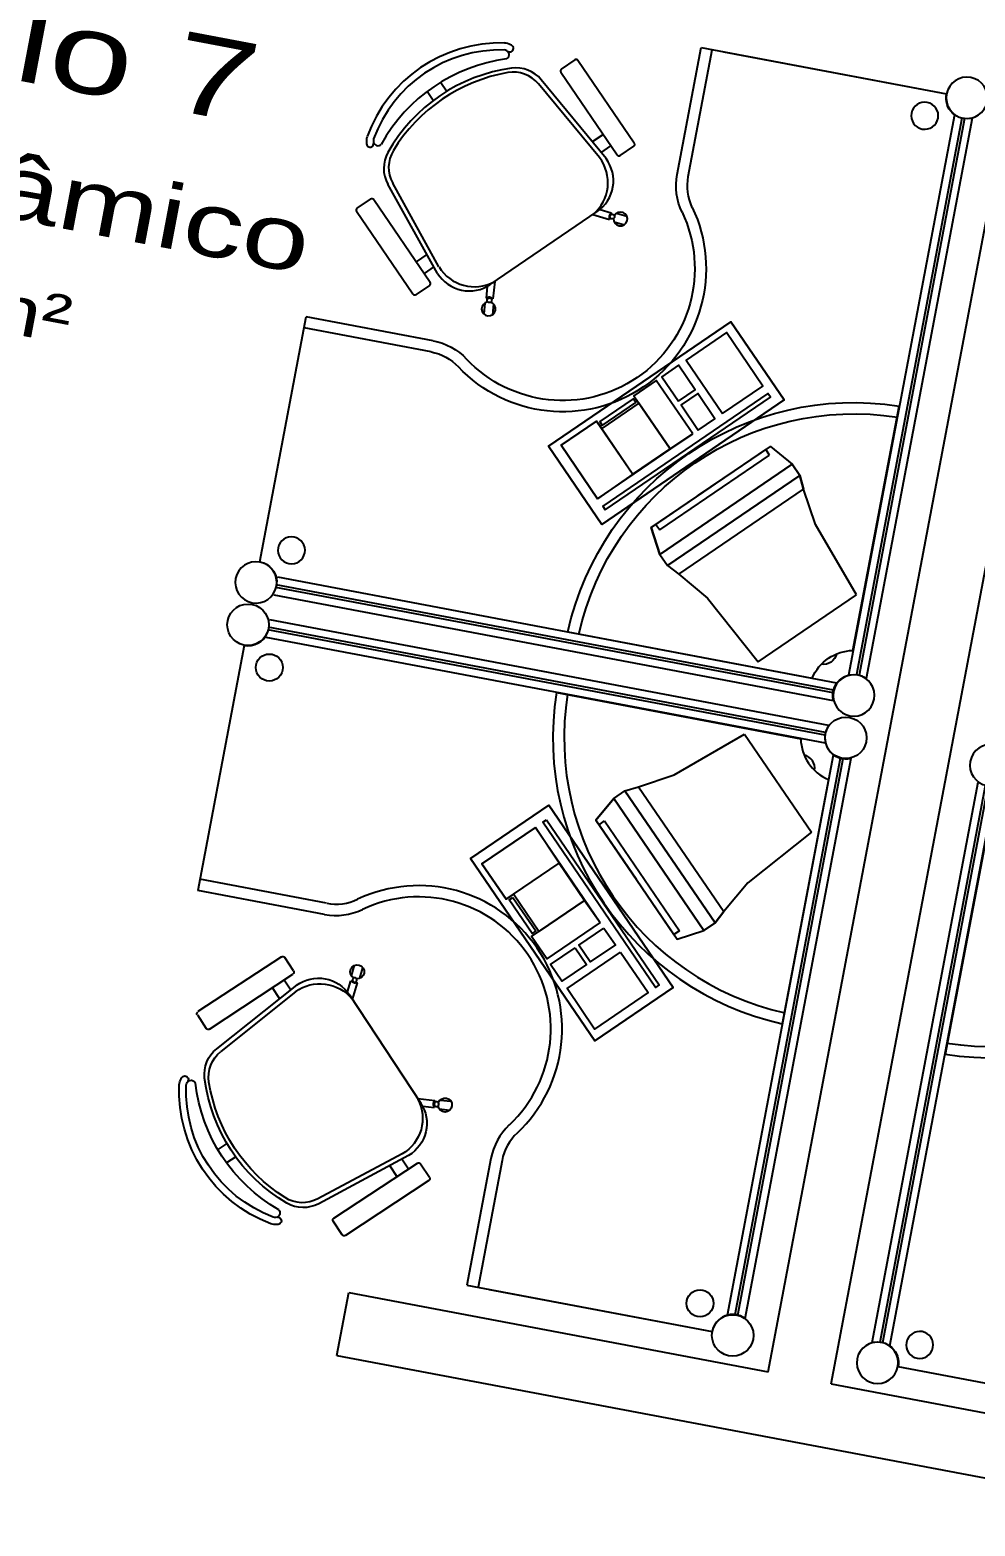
# Model space of a CAD drawing. Header units: inches. Extents: x -18604 to 2753, y -9056 to 3482.
# Drawn here: x 1892.3 to 2113.7, y -5384.8 to -5034.3 of the extents above; entities that cross this region are included whole.
import ezdxf
from ezdxf.enums import TextEntityAlignment as Align

# ---------------------------------------------------------------- set-up
doc = ezdxf.new("R2010")
doc.units = ezdxf.units.IN
for name, color, linetype in [('ESPECARQ', 2, 'Continuous'), ('MOVEIS', 2, 'Continuous'), ('Parede', 6, 'Continuous'), ('Parede Baixo', 4, 'Continuous'), ('TEXTO', 2, 'Continuous')]:
    doc.layers.add(name, color=color, linetype=linetype)
doc.styles.add('REGUA100', font='GOTHIC.TTF', dxfattribs={"width": 1.4})
doc.styles.add('REGUA60', font='GOTHIC.TTF', dxfattribs={"width": 1.4})

# ---------------------------------------------------------------- blocks, each defined once
blk = doc.blocks.new('INDUNI1')
at = {"color": 0, "style": 'REGUA100', "width": 1.4, "flags": 8}
for tag, p in [('NOME1', (0, 0)), ('NOME2', (0, -4.286))]:
    blk.add_attdef(tag, text='', height=2.5, dxfattribs=at).set_placement(p, align=Align.CENTER)
at = {"layer": 'ESPECARQ', "style": 'REGUA60', "width": 1.4}
blk.add_attdef('AREA', text='', height=1.5, dxfattribs=at).set_placement((0, -7.813), align=Align.CENTER)
at = {"layer": 'ESPECARQ', "style": 'REGUA60', "width": 1.4, "flags": 8}
for tag, p in [('PISO', (0, -10.313)), ('REVPAR', (0, -12.813)), ('PEDIR', (0, -15.313))]:
    blk.add_attdef(tag, text='', height=1.5, dxfattribs=at).set_placement(p, align=Align.CENTER)

msp = doc.modelspace()

# ---------------------------------------------------------------- linework, layer by layer
at = {"layer": 'MOVEIS'}
for p, q in [((2043.91, -5068.12, -1754.51), (2049.53, -5038.42, -1754.51)), ((2046.5, -5068.61, -1754.51), (2052.12, -5038.91, -1754.51)), ((2049.53, -5038.42, -1754.51), (2106.94, -5049.28, -1754.51)), ((2054.71, -5039.4, -1754.51), (2106.94, -5049.28, -1754.51)), ((2016.61, -5044.19, -1754.31), (2029.8, -5063.54, -1754.31)), ((2019.9, -5041.29, -1754.31), (2016.75, -5043.44, -1754.31)), ((2033.85, -5060.78, -1754.31), (2020.66, -5041.43, -1754.31)), ((1989.91, -5048.68, -1754.31), (1988.46, -5046.56, -1754.31)), ((2025.67, -5064.16, -1754.31), (2011.41, -5046.91, -1754.31)), ((2027.22, -5064.42, -1754.31), (2012.05, -5045.94, -1754.31)), ((1986.76, -5050.82, -1754.31), (1985.31, -5048.71, -1754.31)), ((2108.86, -5054.15, -1754.51), (2084.02, -5185.47, -1754.51)), ((2110.54, -5054.95, -1754.51), (2085.87, -5185.34, -1754.51)), ((2111.16, -5055.06, -1754.51), (2086.49, -5185.46, -1754.51)), ((2113.01, -5054.94, -1754.51), (2088.16, -5186.25, -1754.51)), ((2024.07, -5060.45, -1754.31), (2026.54, -5058.77, -1754.31)), ((2026.03, -5063.07, -1754.31), (2028.38, -5061.46, -1754.31)), ((2030.55, -5063.68, -1754.31), (2033.7, -5061.53, -1754.31)), ((1987.78, -5091.31, -1754.31), (1976.12, -5070.43, -1754.31)), ((1988.1, -5089.77, -1754.31), (1977.26, -5070.19, -1754.31)), ((1968.92, -5076.05, -1754.31), (1972.07, -5073.9, -1754.31)), ((1972.83, -5074.04, -1754.31), (1986.02, -5093.39, -1754.31)), ((1981.97, -5096.15, -1754.31), (1968.78, -5076.8, -1754.31)), ((2000.1, -5093.93, -1754.31), (2025.16, -5076.84, -1754.31)), ((2024.11, -5077.56, -1754.31), (2028.02, -5078.67, -1754.31)), ((2025.87, -5076.36, -1754.31), (2028.46, -5077.1, -1754.31)), ((2028.07, -5078.47, -1754.31), (2028.02, -5078.67, -1754.31)), ((2028.46, -5077.1, -1754.31), (2028.41, -5077.3, -1754.31)), ((2029.11, -5079.22, -1754.31), (2031.55, -5079.91, -1754.31)), ((2029.67, -5077.24, -1754.31), (2032.11, -5077.94, -1754.31)), ((1985.24, -5086.93, -1754.31), (1982.76, -5088.62, -1754.31)), ((1986.96, -5089.71, -1754.31), (1984.6, -5091.31, -1754.31)), ((2001.15, -5093.22, -1754.31), (2000.75, -5097.26, -1754.31)), ((1985.87, -5094.14, -1754.31), (1982.72, -5096.29, -1754.31)), ((1999.39, -5094.41, -1754.31), (1999.13, -5097.1, -1754.31)), ((1999.13, -5097.1, -1754.31), (1999.34, -5097.12, -1754.31)), ((1998.82, -5098.27, -1754.31), (1998.57, -5100.8, -1754.31)), ((2000.55, -5097.24, -1754.31), (2000.75, -5097.26, -1754.31)), ((2000.86, -5098.47, -1754.31), (2000.62, -5101, -1754.31)), ((1946.16, -5158.9, -1754.51), (1957.02, -5101.49, -1754.51)), ((1986.24, -5109.7, -1754.51), (1956.53, -5104.08, -1754.51)), ((1986.73, -5107.11, -1754.51), (1957.02, -5101.49, -1754.51)), ((2013.76, -5131.8, -1754.51), (2056.49, -5102.67, -1754.51)), ((2013.76, -5131.8, -1752.4), (2056.49, -5102.67, -1752.4)), ((2056.49, -5102.67, -1752.4), (2056.49, -5102.67, -1754.51)), ((2056.49, -5102.67, -1752.4), (2068.98, -5120.98, -1752.4)), ((2055.42, -5105.2, -1752.4), (2045.96, -5111.65, -1752.4)), ((2063.96, -5117.72, -1752.4), (2055.42, -5105.2, -1752.4)), ((2044.21, -5112.84, -1752.4), (2040.29, -5115.52, -1752.4)), ((2048.13, -5118.59, -1752.4), (2044.21, -5112.84, -1752.4)), ((2045.96, -5111.65, -1752.4), (2054.49, -5124.17, -1752.4)), ((2038.98, -5116.41, -1752.4), (2033.75, -5119.98, -1752.4)), ((2047.52, -5128.93, -1752.4), (2038.98, -5116.41, -1752.4)), ((2040.29, -5115.52, -1752.4), (2044.21, -5121.27, -1752.4)), ((2054.49, -5124.17, -1752.4), (2063.96, -5117.72, -1752.4)), ((2033.61, -5120.71, -1752.4), (2025.76, -5126.06, -1752.4)), ((2068.98, -5120.98, -1752.4), (2026.25, -5150.12, -1752.4)), ((2026.35, -5126.93, -1752.4), (2034.2, -5121.58, -1752.4)), ((2065.16, -5119.48, -1752.4), (2026.46, -5145.87, -1752.4)), ((2027.05, -5146.74, -1752.4), (2065.75, -5120.35, -1752.4)), ((2034.2, -5121.58, -1752.4), (2033.61, -5120.71, -1752.4)), ((2033.75, -5119.98, -1752.4), (2034.94, -5121.72, -1752.4)), ((2044.21, -5121.27, -1752.4), (2048.13, -5118.59, -1752.4)), ((2048.73, -5119.46, -1752.4), (2044.8, -5122.14, -1752.4)), ((2052.75, -5125.36, -1752.4), (2048.73, -5119.46, -1752.4)), ((2065.75, -5120.35, -1752.4), (2065.16, -5119.48, -1752.4)), ((2034.94, -5121.72, -1752.4), (2026.21, -5127.67, -1752.4)), ((2044.8, -5122.14, -1752.4), (2048.82, -5128.04, -1752.4)), ((2085.06, -5179.66, -1754.51), (2095.89, -5122.43, -1754.51)), ((2025.02, -5125.92, -1752.4), (2016.72, -5131.59, -1752.4)), ((2026.21, -5127.67, -1752.4), (2025.02, -5125.92, -1752.4)), ((2025.76, -5126.06, -1752.4), (2026.35, -5126.93, -1752.4)), ((2048.82, -5128.04, -1752.4), (2052.75, -5125.36, -1752.4)), ((2013.76, -5131.8, -1752.4), (2013.76, -5131.8, -1754.51)), ((2026.25, -5150.12, -1752.4), (2013.76, -5131.8, -1752.4)), ((2016.72, -5131.59, -1752.4), (2025.26, -5144.11, -1752.4)), ((2025.26, -5144.11, -1752.4), (2047.52, -5128.93, -1752.4)), ((2051.76, -5141.37, -1752.4), (2065.72, -5131.86, -1752.4)), ((2065.72, -5131.86, -1752.4), (2070.81, -5136.05, -1752.4)), ((2038.91, -5150.13, -1752.4), (2064.62, -5132.61, -1752.4)), ((2039.8, -5151.44, -1752.4), (2065.51, -5133.92, -1752.4)), ((2048.92, -5143.31, -1747.12), (2063.53, -5133.35, -1747.12)), ((2065.51, -5133.92, -1752.4), (2064.62, -5132.61, -1752.4)), ((2039.85, -5157.16, -1752.4), (2070.81, -5136.05, -1752.4)), ((2070.81, -5136.05, -1752.4), (2039.85, -5157.16, -1752.4)), ((2041.64, -5159.78, -1753.46), (2072.6, -5138.67, -1753.46)), ((2041.64, -5159.78, -1752.4), (2072.6, -5138.67, -1752.4)), ((2072.6, -5138.67, -1753.46), (2070.81, -5136.05, -1752.4)), ((2070.81, -5136.05, -1752.4), (2072.6, -5138.67, -1752.4)), ((2072.6, -5138.67, -1753.46), (2073.51, -5141.88, -1753.46)), ((2073.51, -5141.88, -1753.46), (2072.6, -5138.67, -1753.46)), ((2051.76, -5141.37, -1752.4), (2037.81, -5150.89, -1752.4)), ((2076.3, -5150.19, -1755.57), (2073.51, -5141.88, -1753.46)), ((2026.46, -5145.87, -1752.4), (2027.05, -5146.74, -1752.4)), ((2054.46, -5147.2, -1752.4), (2039.85, -5157.16, -1752.4)), ((2037.81, -5150.89, -1752.4), (2039.85, -5157.16, -1752.4)), ((2038.91, -5150.13, -1752.4), (2038.91, -5150.13, -1752.4)), ((2038.91, -5150.13, -1752.4), (2038.91, -5150.13, -1752.4)), ((2038.91, -5150.13, -1752.4), (2039.8, -5151.44, -1752.4)), ((2085.87, -5166.66, -1755.57), (2076.3, -5150.19, -1755.57)), ((2039.85, -5157.16, -1752.4), (2041.64, -5159.78, -1753.46)), ((2039.85, -5157.16, -1752.4), (2041.64, -5159.78, -1752.4)), ((2041.64, -5159.78, -1753.46), (2044.29, -5161.8, -1753.46)), ((2041.64, -5159.78, -1753.46), (2044.29, -5161.8, -1753.46)), ((2081.3, -5187.32, -1754.51), (1950.32, -5162.53, -1754.51)), ((2044.29, -5161.8, -1753.46), (2051.01, -5167.44, -1755.57)), ((2080.52, -5191.46, -1754.51), (1949.53, -5166.68, -1754.51)), ((2080.39, -5189.61, -1754.51), (1949.86, -5164.92, -1754.51)), ((2080.51, -5188.99, -1754.51), (1949.98, -5164.3, -1754.51)), ((2062.85, -5182.36, -1755.57), (2085.87, -5166.66, -1755.57)), ((2051.01, -5167.44, -1755.57), (2062.85, -5182.36, -1755.57)), ((2078.63, -5198.92, -1754.51), (1948.1, -5174.22, -1754.51)), ((2079.43, -5197.24, -1754.51), (1948.44, -5172.46, -1754.51)), ((2078.64, -5201.39, -1754.51), (1947.65, -5176.61, -1754.51)), ((2078.52, -5199.54, -1754.51), (1947.99, -5174.85, -1754.51)), ((2018.28, -5175.34, -1754.51), (2075.52, -5186.17, -1754.51)), ((1942.45, -5178.47, -1754.51), (1931.59, -5235.88, -1754.51)), ((2015.6, -5189.52, -1754.51), (2072.83, -5200.35, -1754.51)), ((2043.18, -5208.83, -1755.57), (2059.65, -5199.26, -1755.57)), ((2059.65, -5199.26, -1755.57), (2075.35, -5222.28, -1755.57)), ((2055.64, -5335.42, -1754.51), (2080.49, -5204.1, -1754.51)), ((2057.49, -5335.29, -1754.51), (2082.17, -5204.9, -1754.51)), ((2058.12, -5335.41, -1754.51), (2082.79, -5205.01, -1754.51)), ((2059.79, -5336.2, -1754.51), (2084.64, -5204.89, -1754.51)), ((2034.86, -5211.62, -1753.46), (2043.18, -5208.83, -1755.57)), ((2029.04, -5214.32, -1752.4), (2031.65, -5212.54, -1753.46)), ((2029.04, -5214.32, -1752.4), (2031.65, -5212.54, -1752.4)), ((2031.65, -5212.54, -1753.46), (2034.86, -5211.62, -1753.46)), ((2031.65, -5212.54, -1753.46), (2034.86, -5211.62, -1753.46)), ((2031.65, -5212.54, -1753.46), (2052.76, -5243.5, -1753.46)), ((2031.65, -5212.54, -1752.4), (2052.76, -5243.5, -1752.4)), ((2079.34, -5209.89, -1754.51), (2068.51, -5267.12, -1754.51)), ((2089.56, -5341.83, -1754.51), (2114.4, -5210.52, -1754.51)), ((2091.41, -5341.71, -1754.51), (2116.08, -5211.31, -1754.51)), ((2092.03, -5341.83, -1754.51), (2116.7, -5211.43, -1754.51)), ((2093.71, -5342.62, -1754.51), (2118.55, -5211.3, -1754.51)), ((2013.8, -5215.9, -1752.4), (1995.48, -5228.39, -1752.4)), ((2042.94, -5258.64, -1752.4), (2013.8, -5215.9, -1752.4)), ((2024.84, -5219.41, -1752.4), (2029.04, -5214.32, -1752.4)), ((2029.04, -5214.32, -1752.4), (2050.15, -5245.28, -1752.4)), ((2050.15, -5245.28, -1752.4), (2029.04, -5214.32, -1752.4)), ((2039, -5228.93, -1752.4), (2029.04, -5214.32, -1752.4)), ((2012.44, -5219.94, -1752.4), (2013.31, -5219.34, -1752.4)), ((2013.31, -5219.34, -1752.4), (2039.7, -5258.04, -1752.4)), ((2034.36, -5233.37, -1752.4), (2024.84, -5219.41, -1752.4)), ((2025.6, -5220.52, -1752.4), (2026.9, -5219.62, -1752.4)), ((2026.9, -5219.62, -1752.4), (2044.43, -5245.33, -1752.4)), ((2117.51, -5217.11, -1754.51), (2106.68, -5274.34, -1754.51)), ((1998.16, -5229.67, -1752.4), (2010.68, -5221.14, -1752.4)), ((2010.68, -5221.14, -1752.4), (2025.86, -5243.4, -1752.4)), ((2038.83, -5258.64, -1752.4), (2012.44, -5219.94, -1752.4)), ((2025.6, -5220.52, -1752.4), (2025.6, -5220.52, -1752.4)), ((2025.6, -5220.52, -1752.4), (2025.6, -5220.52, -1752.4)), ((2025.6, -5220.52, -1752.4), (2043.12, -5246.22, -1752.4)), ((2075.35, -5222.28, -1755.57), (2060.42, -5234.12, -1755.57)), ((1995.48, -5228.39, -1752.4), (1995.48, -5228.39, -1754.51)), ((1995.48, -5228.39, -1754.51), (2024.62, -5271.13, -1754.51)), ((1995.48, -5228.39, -1752.4), (2024.62, -5271.13, -1752.4)), ((2003.82, -5237.98, -1752.4), (1998.16, -5229.67, -1752.4)), ((1961.79, -5238.91, -1754.51), (1932.08, -5233.29, -1754.51)), ((2032.42, -5230.52, -1747.12), (2042.38, -5245.13, -1747.12)), ((2034.36, -5233.37, -1752.4), (2043.87, -5247.32, -1752.4)), ((1961.3, -5241.5, -1754.51), (1931.59, -5235.88, -1754.51)), ((2005.57, -5236.79, -1752.4), (2003.82, -5237.98, -1752.4)), ((2011.51, -5245.51, -1752.4), (2005.57, -5236.79, -1752.4)), ((2060.42, -5234.12, -1755.57), (2054.79, -5240.84, -1753.46)), ((2004.56, -5238.12, -1752.4), (2005.43, -5237.52, -1752.4)), ((2009.91, -5245.97, -1752.4), (2004.56, -5238.12, -1752.4)), ((2005.43, -5237.52, -1752.4), (2010.78, -5245.37, -1752.4)), ((2052.76, -5243.5, -1753.46), (2054.79, -5240.84, -1753.46)), ((2054.79, -5240.84, -1753.46), (2052.76, -5243.5, -1753.46)), ((2025.86, -5243.4, -1752.4), (2013.34, -5251.93, -1752.4)), ((2052.76, -5243.5, -1753.46), (2050.15, -5245.28, -1752.4)), ((2050.15, -5245.28, -1752.4), (2052.76, -5243.5, -1752.4)), ((2009.77, -5246.7, -1752.4), (2011.51, -5245.51, -1752.4)), ((2013.34, -5251.93, -1752.4), (2009.77, -5246.7, -1752.4)), ((2010.78, -5245.37, -1752.4), (2009.91, -5245.97, -1752.4)), ((2020.85, -5248.73, -1752.4), (2026.75, -5244.71, -1752.4)), ((2026.75, -5244.71, -1752.4), (2029.43, -5248.63, -1752.4)), ((2044.43, -5245.33, -1752.4), (2043.12, -5246.22, -1752.4)), ((2043.87, -5247.32, -1752.4), (2050.15, -5245.28, -1752.4)), ((2014.23, -5253.24, -1752.4), (2019.98, -5249.32, -1752.4)), ((2018.1, -5258.91, -1752.4), (2030.62, -5250.37, -1752.4)), ((2019.98, -5249.32, -1752.4), (2022.65, -5253.25, -1752.4)), ((2023.53, -5252.65, -1752.4), (2020.85, -5248.73, -1752.4)), ((2029.43, -5248.63, -1752.4), (2023.53, -5252.65, -1752.4)), ((2030.62, -5250.37, -1752.4), (2037.07, -5259.84, -1752.4)), ((1951.21, -5251.43, -1754.31), (1931.65, -5264.3, -1754.31)), ((1954.06, -5254.77, -1754.31), (1951.96, -5251.59, -1754.31)), ((1967.6, -5255.87, -1754.31), (1968.34, -5253.44, -1754.31)), ((1969.57, -5256.47, -1754.31), (1970.3, -5254.04, -1754.31)), ((2016.91, -5257.17, -1752.4), (2014.23, -5253.24, -1752.4)), ((2022.65, -5253.25, -1752.4), (2016.91, -5257.17, -1752.4)), ((1934.35, -5268.4, -1754.31), (1953.9, -5255.52, -1754.31)), ((1954.74, -5258.11, -1754.31), (1936.02, -5272.99, -1754.31)), ((1953.38, -5259.28, -1754.31), (1951.81, -5256.9, -1754.31)), ((1966.66, -5259.66, -1754.31), (1967.44, -5257.08, -1754.31)), ((1967.44, -5257.08, -1754.31), (1967.64, -5257.14, -1754.31)), ((1967.83, -5261.44, -1754.31), (1969.01, -5257.55, -1754.31)), ((1968.81, -5257.49, -1754.31), (1969.01, -5257.55, -1754.31)), ((2039.7, -5258.04, -1752.4), (2038.83, -5258.64, -1752.4)), ((1954.46, -5259.66, -1754.31), (1936.98, -5273.64, -1754.31)), ((1950.73, -5261.2, -1754.31), (1949.08, -5258.7, -1754.31)), ((1967.13, -5260.37, -1754.31), (1983.81, -5285.72, -1754.31)), ((2024.55, -5268.38, -1752.4), (2018.1, -5258.91, -1752.4)), ((2037.07, -5259.84, -1752.4), (2024.55, -5268.38, -1752.4)), ((2024.62, -5271.13, -1752.4), (2042.94, -5258.64, -1752.4)), ((1931.5, -5265.06, -1754.31), (1933.59, -5268.24, -1754.31)), ((2024.62, -5271.13, -1752.4), (2024.62, -5271.13, -1754.51)), ((1983.11, -5284.65, -1754.31), (1987.15, -5285.11, -1754.31)), ((1984.28, -5286.43, -1754.31), (1986.96, -5286.73, -1754.31)), ((1987.12, -5285.32, -1754.31), (1987.15, -5285.11, -1754.31)), ((1988.36, -5285.02, -1754.31), (1990.89, -5285.31, -1754.31)), ((1986.96, -5286.73, -1754.31), (1986.99, -5286.53, -1754.31)), ((1988.13, -5287.06, -1754.31), (1990.66, -5287.35, -1754.31)), ((1938.4, -5295.17, -1754.31), (1936.26, -5296.57, -1754.31)), ((1940.49, -5298.35, -1754.31), (1938.35, -5299.76, -1754.31)), ((1979.46, -5297.64, -1754.31), (1959.71, -5308.16, -1754.31)), ((1980.99, -5297.99, -1754.31), (1959.93, -5309.3, -1754.31)), ((1963.48, -5312.66, -1754.31), (1983.04, -5299.78, -1754.31)), ((1979.38, -5298.78, -1754.31), (1980.94, -5301.16, -1754.31)), ((1983.79, -5299.94, -1754.31), (1985.89, -5303.12, -1754.31)), ((2000.28, -5298.68, -1754.51), (1994.66, -5328.39, -1754.51)), ((2002.88, -5299.17, -1754.51), (1997.26, -5328.88, -1754.51)), ((1985.73, -5303.88, -1754.31), (1966.17, -5316.75, -1754.31)), ((1976.57, -5300.46, -1754.31), (1978.21, -5302.96, -1754.31)), ((1965.42, -5316.59, -1754.31), (1963.32, -5313.41, -1754.31)), ((1994.66, -5328.39, -1754.51), (2052.07, -5339.25, -1754.51)), ((1999.85, -5329.37, -1754.51), (2052.07, -5339.25, -1754.51)), ((2147.86, -5357.37, -1754.51), (2095.63, -5347.49, -1754.51)), ((2153.04, -5358.35, -1754.51), (2095.63, -5347.49, -1754.51))]:
    msp.add_line(p, q, dxfattribs=at)
at = {"layer": 'MOVEIS', "extrusion": (-0.563328, 0.826234, 0)}
for p, q in [((2072.6, -5138.67, -1752.4), (2072.6, -5138.67, -1753.46)), ((2041.64, -5159.78, -1752.4), (2041.64, -5159.78, -1753.46))]:
    msp.add_line(p, q, dxfattribs=at)
at = {"layer": 'MOVEIS', "extrusion": (-0.826234, -0.563328, 0)}
for p, q in [((2031.65, -5212.54, -1752.4), (2031.65, -5212.54, -1753.46)), ((2052.76, -5243.5, -1752.4), (2052.76, -5243.5, -1753.46))]:
    msp.add_line(p, q, dxfattribs=at)
at = {"layer": 'MOVEIS'}
for centre, radius in [((2028.67, -5078.01, -1754.31), 0.545), ((1999.9, -5097.63, -1754.31), 0.545), ((1943.37, -5173.65, -1754.51), 4.86), ((1948.36, -5183.67, -1754.51), 3.17), ((2083.39, -5200.14, -1754.51), 4.86), ((2049.24, -5332.65, -1754.51), 3.17), ((2056.9, -5340.16, -1754.51), 4.86)]:
    msp.add_circle(centre, radius, dxfattribs=at)
for centre, radius, start, end in [((2002.52, -5070.56, -1754.31), 33.24, 88.41, 160.1625), ((2003.32, -5040.33, -1754.31), 2.99, 59.4317, 87.7434), ((2002.52, -5070.56, -1754.31), 31.61, 88.4304, 160.1421), ((2002.52, -5070.56, -1754.31), 31.61, 88.4304, 160.1421), ((2003.32, -5040.33, -1754.31), 1.36, 59.4317, 87.4164), ((2003.32, -5040.33, -1754.31), 1.36, 59.4317, 87.4164), ((2003.46, -5040.09, -1754.31), 1.09, 294.6157, 59.4317), ((2003.46, -5040.09, -1754.31), 1.09, 294.6157, 59.4317), ((2004.69, -5038.59, -1754.31), 0.852, 244.0971, 79.6118), ((2009.08, -5080.18, -1754.31), 39.44, 97.5237, 151.0488), ((2009.08, -5080.18, -1754.31), 39.44, 97.5237, 151.0488), ((2010.52, -5082.3, -1754.31), 39.44, 97.891, 150.6815), ((2011.07, -5083.1, -1754.31), 39.44, 100.0223, 148.5502), ((2005.53, -5051.77, -1754.31), 7.62, 39.5861, 100.0223), ((2006.16, -5050.78, -1754.31), 7.62, 39.4075, 97.891), ((2017.06, -5043.89, -1754.31), 0.545, 124.2862, 214.2862), ((2020.21, -5041.74, -1754.31), 0.545, 34.2862, 124.2862), ((1974.08, -5060.27, -1754.31), 2.99, 160.8291, 189.1408), ((1971.96, -5060.9, -1754.31), 0.852, 168.9607, 4.4754), ((1974.08, -5060.27, -1754.31), 1.36, 161.1561, 189.1408), ((1974.08, -5060.27, -1754.31), 1.36, 161.1561, 189.1408), ((1973.81, -5060.31, -1754.31), 1.09, 189.1408, 313.9568), ((1973.81, -5060.31, -1754.31), 1.09, 189.1408, 313.9568), ((2033.4, -5061.08, -1754.31), 0.545, 304.2862, 34.2862), ((1982.78, -5066.72, -1754.31), 7.62, 150.6815, 209.165), ((1983.93, -5066.5, -1754.31), 7.62, 148.5502, 208.9864), ((2018.01, -5070.05, -1754.31), 9.66, 309.8787, 37.5385), ((2020.25, -5069.64, -1754.31), 8.71, 304.2862, 36.8555), ((2030.25, -5063.23, -1754.31), 0.545, 214.2862, 304.2862), ((1969.23, -5076.5, -1754.31), 0.545, 124.2862, 214.2862), ((1972.38, -5074.35, -1754.31), 0.545, 34.2862, 124.2862), ((2028.76, -5078.03, -1754.31), 0.817, 115.9268, 212.3062), ((2030.61, -5078.58, -1754.31), 1.63, 175.7499, 151.5701), ((1996.38, -5084.79, -1754.31), 9.66, 211.034, 298.6938), ((1985.57, -5093.69, -1754.31), 0.545, 304.2862, 34.2862), ((1995.19, -5086.73, -1754.31), 8.71, 211.717, 304.2862), ((1982.42, -5095.84, -1754.31), 0.545, 214.2862, 304.2862), ((1999.89, -5097.72, -1754.31), 0.817, 36.2663, 132.6457), ((1999.72, -5099.64, -1754.31), 1.63, 97.0024, 72.8226), ((1943.37, -5173.65, -1754.51), 4.91, 259.2862, 336.8676), ((2083.39, -5200.14, -1754.51), 68.61, 171.0936, 257.4789), ((2083.39, -5200.14, -1754.51), 65.97, 171.0936, 257.4789), ((2083.39, -5200.14, -1754.51), 4.91, 143.8119, 284.7606), ((2083.39, -5200.14, -1754.51), 10.56, 181.1157, 247.4567), ((2072.97, -5207.25, -1754.51), 3.14, 350.8791, 77.6934), ((1983.36, -5268.34, -1754.51), 33.57, 313.3118, 115.2607), ((1963.99, -5227.29, -1754.51), 14.46, 259.2862, 295.2607), ((1963.99, -5227.29, -1754.51), 11.82, 259.2862, 295.2607), ((1983.36, -5268.34, -1754.51), 30.93, 313.3118, 115.2607), ((2014.49, -5301.37, -1754.51), 14.46, 133.3118, 169.2862), ((2014.49, -5301.37, -1754.51), 11.82, 133.3118, 169.2862), ((2056.9, -5340.16, -1754.51), 4.91, 53.8119, 169.2862)]:
    msp.add_arc(centre, radius, start, end, dxfattribs=at)
at = {"layer": 'MOVEIS', "extrusion": (0, 0, -1)}
for centre, major_axis, start_param, end_param in [((2111.76, -5050.19, -1754.51), (3.43, 3.43), 0.972388409668989, 7.255573716848575), ((2101.89, -5054.38, -1754.51), (2.24, 2.24), 0.9723884096694131, 7.255573716849), ((2111.76, -5050.19, -1754.51), (3.47, 3.47), 2.098573, 4.113981), ((2058.12, -5070.81, -1754.51), (10.23, 10.23), 3.486108, 4.113981), ((2058.12, -5070.81, -1754.51), (8.36, 8.36), 3.486108, 4.113981), ((2017.07, -5090.18, -1754.51), (23.74, 23.74), 0.344515, 3.171058), ((2017.07, -5090.18, -1754.51), (21.87, 21.87), 0.344515, 3.171058), ((1984.04, -5121.32, -1754.51), (10.23, 10.23), -0.598408, 0.029465), ((1984.04, -5121.32, -1754.51), (8.36, 8.36), -0.598408, 0.029465), ((2085.27, -5190.21, -1754.51), (48.52, 48.52), 4.145525, 5.653234), ((2085.27, -5190.21, -1754.51), (46.65, 46.65), 4.145525, 5.653234), ((1953.55, -5156.21, -1754.51), (2.24, 2.24), 0.9723884096689592, 7.255573716848545), ((1945.24, -5163.72, -1754.51), (3.43, 3.43), 0.972388409668989, 7.255573716848575), ((1945.24, -5163.72, -1754.51), (3.47, 3.47), -0.598408, 0.755642), ((2085.27, -5190.21, -1754.51), (7.46, 7.46), 4.320445, 5.478314), ((2078.16, -5179.79, -1754.51), (2.22, 2.22), 1.000189, 2.515384), ((2085.27, -5190.21, -1754.51), (3.47, 3.47), 3.669369, 6.129389), ((2085.27, -5190.21, -1754.51), (3.43, 3.43), 0.972388409668989, 7.255573716848575), ((2117.3, -5206.56, -1754.51), (3.43, 3.43), 4.113981, 10.397166), ((2117.3, -5206.56, -1754.51), (48.52, 48.52), 1.003932, 2.511641), ((2117.3, -5206.56, -1754.51), (46.65, 46.65), 1.003932, 2.511641), ((1951.51, -5251.88, -1754.31), (-0.385, 0.385), 0.203279, 1.774075), ((1953.6, -5255.07, -1754.31), (-0.385, 0.385), 1.774075, 3.344871), ((1968.95, -5254.95, -1754.31), (-1.16, 1.16), 4.439474, 10.300644), ((1960.22, -5267.41, -1754.31), (-6.83, 6.83), 0.146517, 1.676468), ((1959.86, -5265.16, -1754.31), (-6.16, 6.16), 0.158437, 1.774075), ((1968.38, -5256.79, -1754.31), (-0.578, 0.578), 3.379431, 5.061568), ((1968.35, -5256.88, -1754.31), (-0.385, 0.385), 3.34487143049447, 9.628056737674056), ((1931.95, -5264.76, -1754.31), (-0.385, 0.385), 4.915668, 6.486464), ((1934.05, -5267.94, -1754.31), (-0.385, 0.385), 3.344871, 4.915668), ((1940.77, -5278.95, -1754.31), (-5.39, 5.39), 5.376353, 6.397081), ((1941.74, -5279.59, -1754.31), (-5.39, 5.39), 5.339153, 6.393963), ((1928.55, -5280.22, -1754.31), (-0.602, 0.602), 5.695384, 9.107759), ((1960.48, -5282.91, -1754.31), (-23.5, 23.5), 4.28951, 5.541826), ((1930.27, -5281.61, -1754.31), (-2.12, 2.12), 5.553461, 6.047593), ((1960.48, -5282.91, -1754.31), (-22.35, 22.35), 4.289865, 5.54147), ((1960.48, -5282.91, -1754.31), (-22.35, 22.35), 4.289865, 5.54147), ((1930.27, -5281.61, -1754.31), (-0.963, 0.963), 5.559169, 6.047593), ((1930.27, -5281.61, -1754.31), (-0.963, 0.963), 5.559169, 6.047593), ((1930.03, -5281.47, -1754.31), (-0.77, 0.77), 6.047593, 8.226043), ((1930.03, -5281.47, -1754.31), (-0.77, 0.77), 6.047593, 8.226043), ((1970.21, -5276.51, -1754.31), (-27.89, 27.89), 4.448573, 5.382763), ((1970.21, -5276.51, -1754.31), (-27.89, 27.89), 4.448573, 5.382763), ((1972.35, -5275.1, -1754.31), (-27.89, 27.89), 4.454983, 5.376353), ((1973.16, -5274.57, -1754.31), (-27.89, 27.89), 4.492183, 5.339153), ((1974.61, -5289.28, -1754.31), (-6.83, 6.83), 1.871682, 3.401634), ((1976.53, -5290.51, -1754.31), (-6.16, 6.16), 1.774075, 3.389713), ((1987.59, -5285.98, -1754.31), (-0.578, 0.578), 4.769768, 6.451905), ((1987.5, -5285.97, -1754.31), (-0.385, 0.385), 3.344871430494113, 9.628056737673699), ((1989.51, -5286.19, -1754.31), (-1.16, 1.16), 5.813877, 11.675047), ((1983.34, -5300.24, -1754.31), (-0.385, 0.385), 0.203279, 1.774075), ((1985.43, -5303.42, -1754.31), (-0.385, 0.385), 1.774075, 3.344871), ((1949.76, -5311.45, -1754.31), (-0.77, 0.77), 1.605292, 3.783743), ((1949.76, -5311.45, -1754.31), (-0.77, 0.77), 1.605292, 3.783743), ((1956.12, -5301.44, -1754.31), (-5.39, 5.39), 3.437372, 4.492183), ((1956.32, -5302.58, -1754.31), (-5.39, 5.39), 3.434254, 4.454983), ((1949.73, -5311.18, -1754.31), (-2.12, 2.12), 3.783743, 4.277874), ((1949.73, -5311.18, -1754.31), (-0.963, 0.963), 3.783743, 4.272167), ((1949.73, -5311.18, -1754.31), (-0.963, 0.963), 3.783743, 4.272167), ((1950.33, -5313.31, -1754.31), (-0.602, 0.602), 0.723577, 4.135951), ((1963.78, -5313.11, -1754.31), (-0.385, 0.385), 4.915668, 6.486464), ((1965.87, -5316.3, -1754.31), (-0.385, 0.385), 3.344871, 4.915668), ((2100.68, -5342.39, -1754.51), (2.24, 2.24), 4.113981, 10.397166), ((2090.81, -5346.58, -1754.51), (3.43, 3.43), 4.113981, 10.397166), ((2090.81, -5346.58, -1754.51), (3.47, 3.47), -1.04302, 0.972388)]:
    msp.add_ellipse(centre, major_axis=major_axis, ratio=1, start_param=start_param, end_param=end_param, dxfattribs=at)
at = {"layer": 'MOVEIS'}
for points in [[(2056.49, -5102.67, -1752.4), (2056.49, -5102.67, -1754.51), (2013.76, -5131.8, -1754.51), (2013.76, -5131.8, -1752.4)], [(2026.25, -5150.12, -1752.4), (2068.98, -5120.98, -1752.4), (2056.49, -5102.67, -1752.4), (2013.76, -5131.8, -1752.4)], [(2054.49, -5124.17, -1752.4), (2063.96, -5117.72, -1752.4), (2055.42, -5105.2, -1752.4), (2045.96, -5111.65, -1752.4)], [(2044.21, -5121.27, -1752.4), (2048.13, -5118.59, -1752.4), (2044.21, -5112.84, -1752.4), (2040.29, -5115.52, -1752.4)], [(2047.52, -5128.93, -1752.4), (2038.98, -5116.41, -1752.4), (2033.75, -5119.98, -1752.4), (2042.23, -5132.42, -1752.4)], [(2026.35, -5126.93, -1752.4), (2034.2, -5121.58, -1752.4), (2033.61, -5120.71, -1752.4), (2025.76, -5126.06, -1752.4)], [(2027.05, -5146.74, -1752.4), (2065.75, -5120.35, -1752.4), (2065.16, -5119.48, -1752.4), (2026.46, -5145.87, -1752.4)], [(2048.82, -5128.04, -1752.4), (2052.75, -5125.36, -1752.4), (2048.73, -5119.46, -1752.4), (2044.8, -5122.14, -1752.4)], [(2033.51, -5138.36, -1752.4), (2042.23, -5132.42, -1752.4), (2034.94, -5121.72, -1752.4), (2026.21, -5127.67, -1752.4)], [(2025.26, -5144.11, -1752.4), (2016.72, -5131.59, -1752.4), (2025.02, -5125.92, -1752.4), (2033.51, -5138.36, -1752.4)], [(2039.85, -5157.16, -1752.4), (2037.81, -5150.89, -1752.4), (2065.72, -5131.86, -1752.4), (2070.81, -5136.05, -1752.4)], [(2041.64, -5159.78, -1752.4), (2072.6, -5138.67, -1752.4), (2070.81, -5136.05, -1752.4), (2039.85, -5157.16, -1752.4)], [(2044.29, -5161.8, -1753.46), (2073.51, -5141.88, -1753.46), (2072.6, -5138.67, -1753.46), (2041.64, -5159.78, -1753.46)], [(2031.65, -5212.54, -1752.4), (2052.76, -5243.5, -1752.4), (2050.15, -5245.28, -1752.4), (2029.04, -5214.32, -1752.4)], [(2034.86, -5211.62, -1753.46), (2054.79, -5240.84, -1753.46), (2052.76, -5243.5, -1753.46), (2031.65, -5212.54, -1753.46)], [(2013.8, -5215.9, -1752.4), (2042.94, -5258.64, -1752.4), (2024.62, -5271.13, -1752.4), (1995.48, -5228.39, -1752.4)], [(2029.04, -5214.32, -1752.4), (2024.84, -5219.41, -1752.4), (2043.87, -5247.32, -1752.4), (2050.15, -5245.28, -1752.4)], [(2013.31, -5219.34, -1752.4), (2039.7, -5258.04, -1752.4), (2038.83, -5258.64, -1752.4), (2012.44, -5219.94, -1752.4)], [(2010.68, -5221.14, -1752.4), (1998.16, -5229.67, -1752.4), (2003.82, -5237.98, -1752.4), (2016.26, -5229.5, -1752.4)], [(2024.62, -5271.13, -1752.4), (2024.62, -5271.13, -1754.51), (1995.48, -5228.39, -1754.51), (1995.48, -5228.39, -1752.4)], [(2016.26, -5229.5, -1752.4), (2022.21, -5238.22, -1752.4), (2011.51, -5245.51, -1752.4), (2005.57, -5236.79, -1752.4)], [(2005.43, -5237.52, -1752.4), (2010.78, -5245.37, -1752.4), (2009.91, -5245.97, -1752.4), (2004.56, -5238.12, -1752.4)], [(2025.86, -5243.4, -1752.4), (2013.34, -5251.93, -1752.4), (2009.77, -5246.7, -1752.4), (2022.21, -5238.22, -1752.4)], [(2026.75, -5244.71, -1752.4), (2029.43, -5248.63, -1752.4), (2023.53, -5252.65, -1752.4), (2020.85, -5248.73, -1752.4)], [(2019.98, -5249.32, -1752.4), (2022.65, -5253.25, -1752.4), (2016.91, -5257.17, -1752.4), (2014.23, -5253.24, -1752.4)], [(2030.62, -5250.37, -1752.4), (2037.07, -5259.84, -1752.4), (2024.55, -5268.38, -1752.4), (2018.1, -5258.91, -1752.4)]]:
    msp.add_3dface(points, dxfattribs=at)
at = {"layer": 'Parede'}
for p, q in [((1964.16, -5344.86, -1754.51), (1966.95, -5330.13, -1754.51)), ((1966.95, -5330.13, -1754.51), (2065.21, -5348.72, -1754.51)), ((1964.16, -5344.86, -1754.51), (2175.42, -5384.83, -1754.51)), ((2079.95, -5351.5, -1754.51), (2178.2, -5370.09, -1754.51))]:
    msp.add_line(p, q, dxfattribs=at)
at = {"layer": 'Parede Baixo'}
for p, q in [((2065.21, -5348.72, -1754.51), (2165.6, -4818.13, -1754.51)), ((2079.95, -5351.5, -1754.51), (2179.4, -4825.83, -1754.51))]:
    msp.add_line(p, q, dxfattribs=at)

# ---------------------------------------------------------------- block references
at = {"layer": 'TEXTO'}
ref = msp.add_blockref('INDUNI1', (1872.6, -5042.93, -1817.95), dxfattribs=dict(at, xscale=7.499999999995258, yscale=7.499999999992724, zscale=7.5, rotation=349.2862480787863))
ref.add_attrib('NOME1', 'Módulo 7', dxfattribs={"layer": '0', "color": 0, "height": 18.75, "rotation": 349.2862, "style": 'REGUA100', "width": 1.4, "flags": 8}).set_placement((1872.6, -5042.93, -1817.95), align=Align.CENTER)
ref.add_attrib('NOME2', 'Piso Cerâmico', dxfattribs={"layer": '0', "color": 0, "height": 15, "rotation": 349.2862, "style": 'REGUA100', "width": 1.4, "flags": 8}).set_placement((1866.63, -5074.51, -1817.95), align=Align.CENTER)
ref.add_attrib('AREA', 'A: 00 m²', dxfattribs={"layer": 'ESPECARQ', "height": 11.25, "rotation": 349.2862, "style": 'REGUA60', "width": 1.4}).set_placement((1861.71, -5100.51, -1817.95), align=Align.CENTER)

doc.saveas('drawing.dxf')
